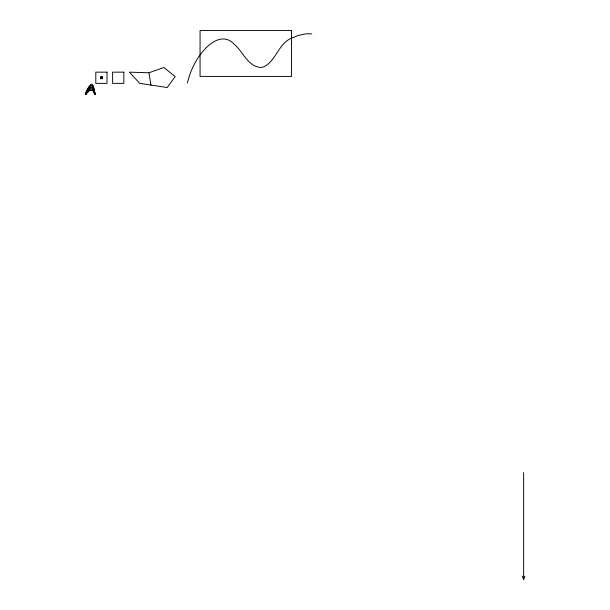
<?xml version="1.0" encoding="UTF-8"?>
<svg xmlns="http://www.w3.org/2000/svg" width="610" height="610" viewBox="0 0 610 610"><rect width="100%" height="100%" fill="white"/><g stroke="black" fill="none" stroke-linecap="round" stroke-linejoin="round"><path stroke-width="0.91" d="M187.346 83.006L189.824 74.542A79.391 79.391 0 0 1 195.093 62.86C201.956 49.768 220.37 28.495 235.018 44.949C243.199 52.3 247.736 65.773 259.883 67.397A10.949 10.949 0 0 0 263.619 66.932C276.688 60.687 278.564 41.968 293.463 37.431A45.689 45.689 0 0 1 298.938 35.319L305.968 33.771L311.779 33.84M522.229 576.099L523.647 579.5L524.829 576.252M85.171 94.306C87.764 88.015 92.766 77.096 94.382 90.936A40.458 40.458 0 0 0 95.587 94.306M85.354 94.306C86.544 89.975 93.017 79.369 93.932 90.143A43.676 43.676 0 0 0 94.946 93.132L95.412 94.306M85.53 94.306C87.078 89.304 93.429 81.725 94.23 91.683A35.609 35.609 0 0 0 95.229 94.306M85.713 94.306C86.971 91.66 88.709 87.97 92.057 87.794A1.006 1.006 0 0 1 92.651 88.114L94.123 91.912A42.7 42.7 0 0 0 95.053 94.306M85.888 94.306L88.244 90.707L90.859 89.159A4.133 4.133 0 0 1 91.79 89.052L92.895 89.548L93.757 91.622A43.379 43.379 0 0 0 94.878 94.306M86.071 94.306L89.113 90.943A4.88 4.88 0 0 1 90.196 90.516L92.598 90.44L93.612 92.133A33.474 33.474 0 0 0 94.352 93.65L94.695 94.306M148.947 72.773L163.899 67.481L175.184 76.601L167.193 87.527L139.69 83.364L129.419 72.155L148.947 72.773L150.975 85.156M523.647 472.658L523.647 579.5M291.542 30.5L200.065 30.5L200.065 76.403L291.542 76.403L291.542 30.5M107.009 72.155L95.8 72.155L95.8 83.364L107.009 83.364L107.009 72.155M123.822 72.155L112.614 72.155L112.614 83.364L123.822 83.364L123.822 72.155M102.358 76.807L100.452 76.807L100.452 78.713L102.358 78.713L102.358 76.807M101.946 77.226L100.871 77.226L100.871 78.293L101.946 78.293L101.946 77.226"/></g></svg>
